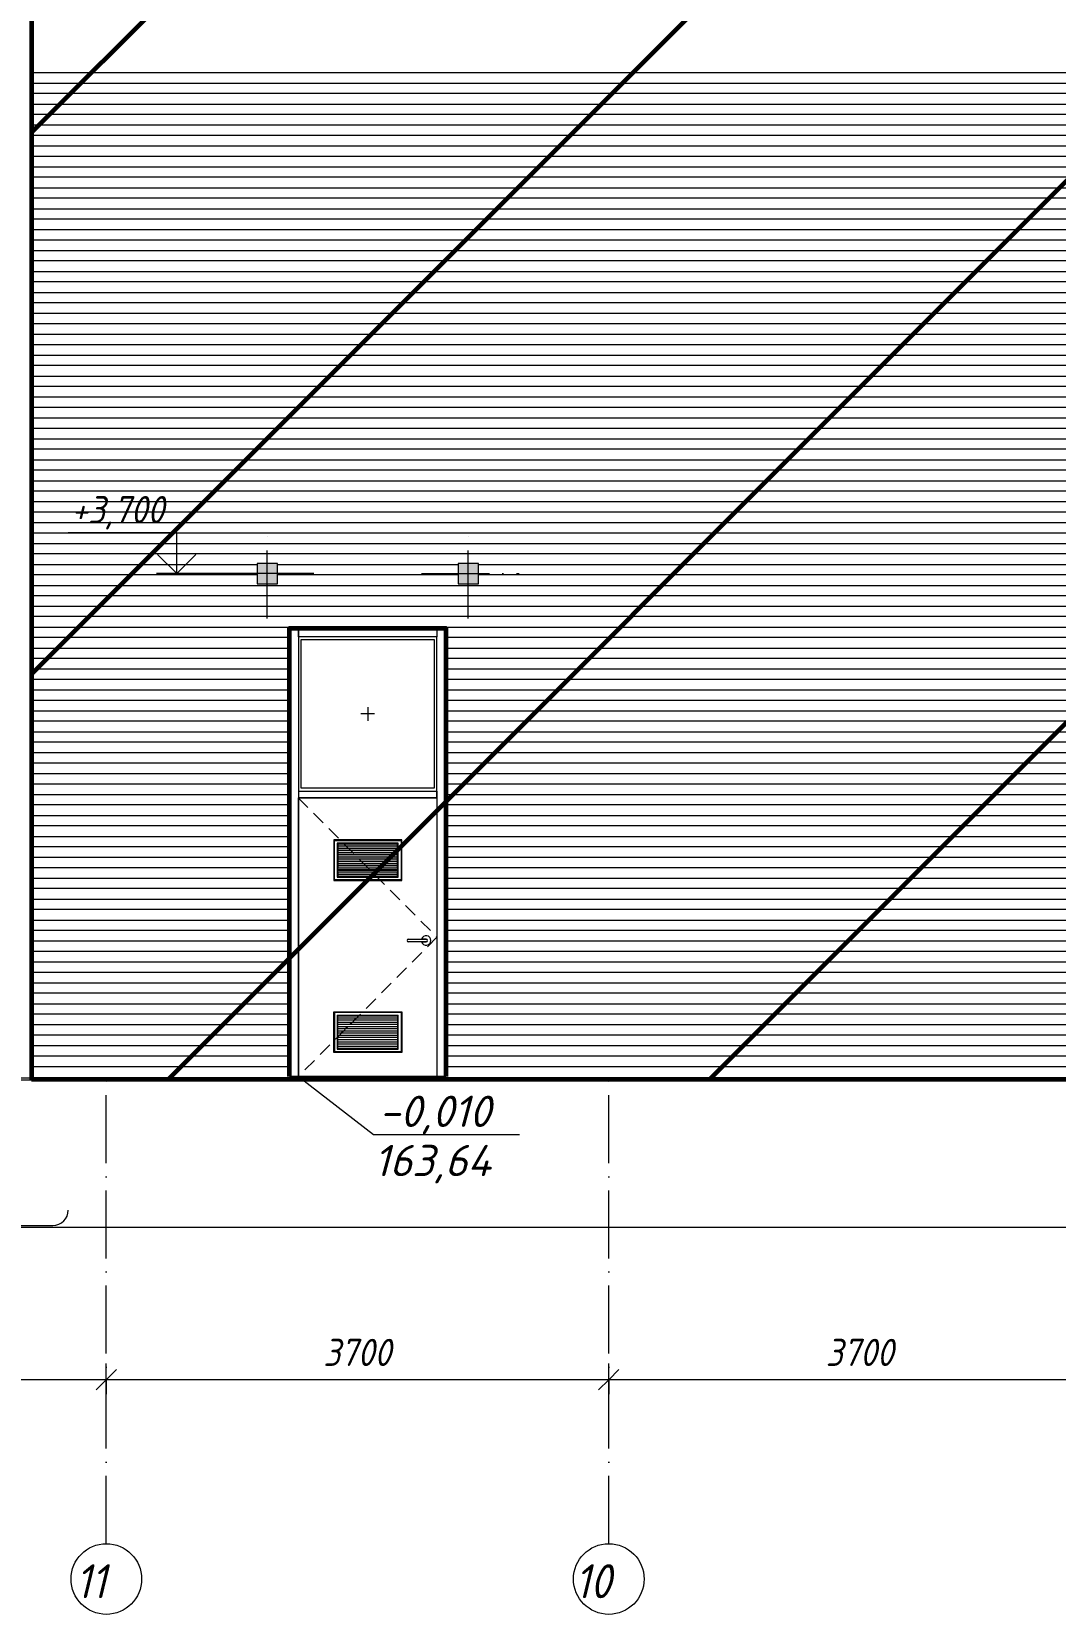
# Model space of a CAD drawing. Header units: millimetres. Extents: x 3914 to 443608, y -156176 to 78197.
# Drawn here: x 282066 to 289604, y -3960 to 7690 of the extents above; entities that cross this region are included whole.
import ezdxf

# ---------------------------------------------------------------- set-up
doc = ezdxf.new("R2010")
doc.units = ezdxf.units.MM
for name, pattern in [('200_ШТРИХ__ш1_п0_6_', [160, 100, -60]), ('50_200_ШТРИХ_1Т_ш5_п1_п1_', [700, 500, -100, 0, -100]), ('Штрих', [635, 317.5, -317.5])]:
    doc.linetypes.add(name, pattern=pattern)
for name, color, linetype, lineweight in [('0) клиннинг', 90, 'Continuous', 60), ('1) Откосы', 102, 'Continuous', 60), ('A-ANNO-DIMS', 7, 'Continuous', 9), ('A-ANNO-NOTE', 7, 'Continuous', 9), ('A-DETL', 7, 'Continuous', 9), ('A-DETL-2', 7, 'Continuous', 5), ('A-DETL-CNTR', 7, '50_200_ШТРИХ_1Т_ш5_п1_п1_', 9), ('A-DOOR', 7, 'Continuous', 9), ('A-DOOR-1', 7, 'Continuous', 5), ('A-DOOR-2', 7, '200_ШТРИХ__ш1_п0_6_', 5), ('A-DOOR-FRAM', 7, 'Continuous', 5), ('A-DOOR-HDLN', 7, 'Штрих', 5), ('A-GLAZ-1', 7, 'Continuous', 5), ('A-WALL', 7, 'Continuous', 5), ('G-ANNO-DIMS', 7, 'Continuous', 9), ('G-ANNO-DIMS-1', 7, 'Continuous', 20), ('I-WALL', 7, 'Continuous', 5), ('Оси', 7, 'Continuous', 9), ('Оси-1', 7, '50_200_ШТРИХ_1Т_ш5_п1_п1_', 9)]:
    doc.layers.add(name, color=color, linetype=linetype, lineweight=lineweight)
doc.layers.add('A-DETL-GENF-7', color=7, linetype='Continuous', lineweight=9, true_color=0xffffff)
doc.layers.add('A-DOOR-GLAZ', color=7, linetype='Continuous', lineweight=5, true_color=0x8080ff)
doc.styles.add('ISOCPEUR_I_1', font='isocpeui.ttf', dxfattribs={"height": 230})
doc.styles.add('ISOCPEUR_I_2', font='isocpeui.ttf', dxfattribs={"width": 0.9, "height": 250})
doc.styles.add('ISOCPEUR_I_3', font='isocpeui.ttf', dxfattribs={"width": 0.9, "height": 200})

msp = doc.modelspace()

# ---------------------------------------------------------------- hatches: boundary and pattern name
at = {"layer": '0) клиннинг'}
h = msp.add_hatch(dxfattribs=at)
h.set_pattern_fill('ANSI31', color=256, scale=888)
h.paths.add_polyline_path([(312065.9, 10529.7), (282065.4, 10529.7), (282065.4, -20), (312065.9, -20)])
at = {"layer": 'A-DETL-GENF-7'}
for points in [[(283725.9, 3625), (283875.9, 3625), (283875.9, 3775), (283725.9, 3775), (283725.9, 3691)], [(285355.9, 3625), (285355.9, 3775), (285205.9, 3775), (285205.9, 3625)]]:
    msp.add_hatch(color=256, dxfattribs=at).paths.add_polyline_path(points, flags=0)
h = msp.add_hatch(color=256, dxfattribs=at)
h.paths.add_polyline_path([(284785.9, 1441.6), (284790.9, 1441.6), (284790.9, 1741.6), (284290.9, 1741.6), (284290.9, 1441.6), (284771.4, 1441.6)], flags=0)
h.paths.add_polyline_path([(284585.9, 1446.6), (284295.9, 1446.6), (284295.9, 1736.6), (284785.9, 1736.6), (284785.9, 1446.6), (284760.9, 1446.6)], flags=0)
h.paths.add_polyline_path([(284315.9, 1466.6), (284765.9, 1466.6), (284765.9, 1716.6), (284315.9, 1716.6), (284315.9, 1471.6)], flags=0)
h.paths.add_polyline_path([(284320.9, 1471.6), (284320.9, 1711.6), (284760.9, 1711.6), (284760.7, 1471.6), (284520.9, 1471.6)], flags=0)
h = msp.add_hatch(color=256, dxfattribs=at)
h.paths.add_polyline_path([(284320.9, 1471.6), (284760.9, 1471.6), (284760.9, 1485.7), (284320.9, 1485.7)], flags=0)
h.paths.add_polyline_path([(284536.5, 1487.2), (284760.9, 1487.2), (284760.9, 1503.7), (284320.9, 1503.7), (284320.9, 1487.2), (284336.5, 1487.2)], flags=0)
h.paths.add_polyline_path([(284567.1, 1517.8), (284760.9, 1517.8), (284760.9, 1519.2), (284320.9, 1519.2), (284320.9, 1517.8), (284514.8, 1517.8)], flags=0)
h.paths.add_polyline_path([(284585, 1535.7), (284760.9, 1535.7), (284760.9, 1550.1), (284320.9, 1550.1), (284320.9, 1535.7), (284496.8, 1535.7)], flags=0)
h.paths.add_polyline_path([(284320.9, 1551.3), (284760.9, 1551.3), (284760.9, 1565.4), (284320.9, 1565.4)], flags=0)
h.paths.add_polyline_path([(284617.1, 1567.8), (284760.9, 1567.8), (284760.9, 1582), (284320.9, 1582), (284320.9, 1567.8), (284464.7, 1567.8)], flags=0)
h.paths.add_polyline_path([(284432.7, 1583.3), (284760.9, 1583.3), (284760.9, 1597.5), (284320.9, 1597.5), (284320.9, 1583.3)], flags=0)
h.paths.add_polyline_path([(284320.9, 1599.9), (284760.9, 1599.9), (284760.9, 1614), (284320.9, 1614)], flags=0)
h.paths.add_polyline_path([(284664.7, 1615.4), (284760.9, 1615.4), (284760.9, 1629.5), (284320.9, 1629.5), (284320.9, 1615.4), (284464.7, 1615.4)], flags=0)
h.paths.add_polyline_path([(284760.9, 1631.9), (284760.9, 1631.9), (284760.9, 1646.1), (284320.9, 1646.1), (284320.9, 1631.9), (284681.2, 1631.9)], flags=0)
h.paths.add_polyline_path([(284760.9, 1647.4), (284760.9, 1661.5), (284320.9, 1661.5), (284320.9, 1647.4), (284760.9, 1647.4)], flags=0)
h.paths.add_polyline_path([(284320.9, 1663.9), (284760.9, 1663.9), (284760.9, 1678.1), (284320.9, 1678.1)], flags=0)
h.paths.add_polyline_path([(284528.8, 1679.4), (284760.9, 1679.4), (284760.9, 1693.6), (284320.9, 1693.6), (284320.9, 1679.4), (284353.1, 1679.4)], flags=0)
h.paths.add_polyline_path([(284320.9, 1695.9), (284760.9, 1695.9), (284760.9, 1710.1), (284320.9, 1710.1)], flags=0)

# ---------------------------------------------------------------- linework, layer by layer
at = {"layer": '0) клиннинг'}
msp.add_lwpolyline([(282065.4, -20), (312065.9, -20), (312065.9, 10529.7), (282065.4, 10529.7)], close=True, dxfattribs=at)
at = {"layer": '1) Откосы'}
msp.add_lwpolyline([(283965.9, 0), (283965.9, 3300), (285115.9, 3300), (285115.9, 0)], dxfattribs=at)
at = {"layer": 'A-ANNO-DIMS'}
for p, q in [((315935.9, -1112.5), (190795.9, -1112.5)), ((282615.9, -2339.3), (282615.9, -2113.2)), ((282615.9, -2339.3), (282615.9, -2113.2)), ((286315.9, -2339.3), (286315.9, -2113.2)), ((286315.9, -2339.3), (286315.9, -2113.2)), ((282615.9, -2233.2), (277615.9, -2233.2)), ((286315.9, -2233.2), (282615.9, -2233.2)), ((282615.9, -2233.2), (282615.9, -2339.3)), ((282615.9, -2233.2), (282615.9, -2339.3)), ((290015.9, -2233.2), (286315.9, -2233.2)), ((286315.9, -2233.2), (286315.9, -2339.3)), ((286315.9, -2233.2), (286315.9, -2339.3))]:
    msp.add_line(p, q, dxfattribs=at)
at = {"layer": 'A-ANNO-DIMS', "lineweight": 20}
for p, q in [((282615.9, -2233.2), (282690.9, -2158.2)), ((282615.9, -2233.2), (282690.9, -2158.2)), ((286315.9, -2233.2), (286390.9, -2158.2)), ((286315.9, -2233.2), (286390.9, -2158.2)), ((282615.9, -2233.2), (282540.9, -2308.2)), ((282615.9, -2233.2), (282540.9, -2308.2)), ((286315.9, -2233.2), (286240.9, -2308.2)), ((286315.9, -2233.2), (286240.9, -2308.2))]:
    msp.add_line(p, q, dxfattribs=at)
at = {"layer": 'A-ANNO-NOTE'}
for p, q in [((284040.2, -9.3), (284583.9, -428.1)), ((285658.7, -431.2), (284583.9, -431.2))]:
    msp.add_line(p, q, dxfattribs=at)
at = {"layer": 'A-DETL'}
for p, q in [((284790.9, 1741.6), (284290.9, 1741.6)), ((284290.9, 1741.6), (284290.9, 1441.6)), ((284295.9, 1446.6), (284295.9, 1736.6)), ((284295.9, 1736.6), (284785.9, 1736.6)), ((284765.9, 1716.6), (284315.9, 1716.6)), ((284315.9, 1716.6), (284315.9, 1466.6)), ((284320.9, 1711.6), (284760.9, 1711.6)), ((284320.9, 1471.6), (284320.9, 1711.6)), ((284760.9, 1711.6), (284760.9, 1471.6)), ((284765.9, 1466.6), (284765.9, 1716.6)), ((284785.9, 1736.6), (284785.9, 1446.6)), ((284790.9, 1441.6), (284790.9, 1741.6)), ((284290.9, 1441.6), (284790.9, 1441.6)), ((284785.9, 1446.6), (284295.9, 1446.6)), ((284315.9, 1466.6), (284765.9, 1466.6)), ((284760.9, 1471.6), (284320.9, 1471.6))]:
    msp.add_line(p, q, dxfattribs=at)
at = {"layer": 'A-DETL-2'}
for p, q in [((283875.9, 3775), (283725.9, 3775)), ((283725.9, 3775), (283725.9, 3625)), ((283875.9, 3625), (283875.9, 3775)), ((285205.9, 3775), (285205.9, 3625)), ((285355.9, 3775), (285205.9, 3775)), ((285355.9, 3625), (285355.9, 3775)), ((283725.9, 3625), (283875.9, 3625)), ((285205.9, 3625), (285355.9, 3625)), ((284760.9, 1710.1), (284320.9, 1710.1)), ((284320.9, 1710.1), (284320.9, 1695.9)), ((284320.9, 1695.9), (284760.9, 1695.9)), ((284760.9, 1693.6), (284320.9, 1693.6)), ((284320.9, 1693.6), (284320.9, 1679.4)), ((284320.9, 1679.4), (284760.9, 1679.4)), ((284760.9, 1678.1), (284320.9, 1678.1)), ((284320.9, 1678.1), (284320.9, 1663.9)), ((284320.9, 1663.9), (284760.9, 1663.9)), ((284760.9, 1661.5), (284320.9, 1661.5)), ((284320.9, 1661.5), (284320.9, 1647.4)), ((284320.9, 1647.4), (284760.9, 1647.4)), ((284760.9, 1646.1), (284320.9, 1646.1)), ((284320.9, 1646.1), (284320.9, 1631.9)), ((284320.9, 1631.9), (284760.9, 1631.9)), ((284760.9, 1695.9), (284760.9, 1710.1)), ((284760.9, 1679.4), (284760.9, 1693.6)), ((284760.9, 1663.9), (284760.9, 1678.1)), ((284760.9, 1647.4), (284760.9, 1661.5)), ((284760.9, 1631.9), (284760.9, 1646.1)), ((284760.9, 1629.5), (284320.9, 1629.5)), ((284320.9, 1629.5), (284320.9, 1615.4)), ((284320.9, 1615.4), (284760.9, 1615.4)), ((284760.9, 1614), (284320.9, 1614)), ((284320.9, 1614), (284320.9, 1599.9)), ((284320.9, 1599.9), (284760.9, 1599.9)), ((284760.9, 1597.5), (284320.9, 1597.5)), ((284320.9, 1597.5), (284320.9, 1583.3)), ((284320.9, 1583.3), (284760.9, 1583.3)), ((284760.9, 1582), (284320.9, 1582)), ((284320.9, 1582), (284320.9, 1567.8)), ((284320.9, 1567.8), (284760.9, 1567.8)), ((284760.9, 1565.4), (284320.9, 1565.4)), ((284320.9, 1565.4), (284320.9, 1551.3)), ((284320.9, 1551.3), (284760.9, 1551.3)), ((284760.9, 1550.1), (284320.9, 1550.1)), ((284320.9, 1550.1), (284320.9, 1535.7)), ((284320.9, 1535.7), (284760.9, 1535.7)), ((284760.9, 1519.2), (284320.9, 1519.2)), ((284320.9, 1519.2), (284320.9, 1517.8)), ((284320.9, 1517.8), (284760.9, 1517.8)), ((284760.9, 1615.4), (284760.9, 1629.5)), ((284760.9, 1599.9), (284760.9, 1614)), ((284760.9, 1583.3), (284760.9, 1597.5)), ((284760.9, 1567.8), (284760.9, 1582)), ((284760.9, 1551.3), (284760.9, 1565.4)), ((284760.9, 1535.7), (284760.9, 1550.1)), ((284760.9, 1517.8), (284760.9, 1519.2)), ((284760.9, 1503.7), (284320.9, 1503.7)), ((284320.9, 1503.7), (284320.9, 1487.2)), ((284320.9, 1487.2), (284760.9, 1487.2)), ((284760.9, 1485.7), (284320.9, 1485.7)), ((284320.9, 1485.7), (284320.9, 1471.6)), ((284320.9, 1471.6), (284760.9, 1471.6)), ((284760.9, 1487.2), (284760.9, 1503.7)), ((284760.9, 1471.6), (284760.9, 1485.7)), ((302545.6, -27.8), (274015.9, -27.8)), ((273015.9, -1097.6), (282222.5, -1097.6))]:
    msp.add_line(p, q, dxfattribs=at)
msp.add_arc((282222.5, -984.5), 113.1, 270, 360, dxfattribs=at)
at = {"layer": 'A-DETL-CNTR'}
for p, q in [((283800.9, 3370), (283800.9, 4010)), ((285280.9, 3370), (285280.9, 4010)), ((284145.1, 3700), (283425.1, 3700)), ((284936.8, 3700), (285656.8, 3700))]:
    msp.add_line(p, q, dxfattribs=at)
at = {"layer": 'A-DOOR'}
for p, q in [((284030.9, 3235), (284030.9, 2100)), ((285050.9, 3235), (284030.9, 3235)), ((284050.9, 3215), (285030.9, 3215)), ((284050.9, 2120), (284050.9, 3215)), ((285030.9, 3215), (285030.9, 2120)), ((285050.9, 2100), (285050.9, 3235)), ((284030.9, 2100), (285050.9, 2100)), ((285030.9, 2120), (284050.9, 2120)), ((284840.9, 1010), (284970.9, 1010)), ((284970.9, 990), (284840.9, 990)), ((284970.9, 1010), (284937.4, 1010)), ((284937.4, 990), (284970.9, 990)), ((284320.9, 445), (284760.9, 445)), ((284320.9, 205), (284320.9, 445)), ((284320.9, 430.9), (284760.9, 430.9)), ((284760.9, 429.4), (284320.9, 429.4)), ((284760.9, 412.9), (284320.9, 412.9)), ((284320.9, 398.8), (284760.9, 398.8)), ((284760.9, 397.4), (284320.9, 397.4)), ((284760.9, 380.9), (284320.9, 380.9)), ((284320.9, 366.7), (284760.9, 366.7)), ((284760.9, 365.3), (284320.9, 365.3)), ((284760.9, 445), (284760.9, 205)), ((284760.9, 348.8), (284320.9, 348.8)), ((284320.9, 334.7), (284760.9, 334.7)), ((284760.9, 333.3), (284320.9, 333.3)), ((284760.9, 316.7), (284320.9, 316.7)), ((284320.9, 302.6), (284760.9, 302.6)), ((284760.9, 301.2), (284320.9, 301.2)), ((284760.9, 284.7), (284320.9, 284.7)), ((284320.9, 270.5), (284760.9, 270.5)), ((284760.9, 269.1), (284320.9, 269.1)), ((284760.9, 252.6), (284320.9, 252.6)), ((284320.9, 238.5), (284760.9, 238.5)), ((284760.9, 237.1), (284320.9, 237.1)), ((284760.9, 220.6), (284320.9, 220.6)), ((284320.9, 206.4), (284760.9, 206.4)), ((284760.9, 205), (284320.9, 205))]:
    msp.add_line(p, q, dxfattribs=at)
for centre, radius, start, end in [((284840.9, 1000), 10, 90, 270), ((284970.9, 1000), 35, 0, 163.39845), ((284970.9, 1000), 35, 196.60155, 0), ((284970.9, 1000), 10, 270, 90), ((284970.9, 1000), 10, 270, 90)]:
    msp.add_arc(centre, radius, start, end, dxfattribs=at)
at = {"layer": 'A-DOOR-1'}
for p, q in [((285050.9, 2050), (284030.9, 2050)), ((284030.9, 0), (284030.9, 2050)), ((285050.9, 2050), (285050.9, 0)), ((284785.9, 470), (284295.9, 470)), ((284295.9, 470), (284295.9, 180)), ((284785.9, 470), (284785.9, 180)), ((284315.9, 450), (284315.9, 200)), ((284315.9, 450), (284765.9, 450)), ((284394.5, 365.3), (284378, 348.8)), ((284426.4, 397.4), (284409.9, 380.9)), ((284458.3, 429.4), (284441.8, 412.9)), ((284765.9, 200), (284765.9, 450)), ((284330.6, 301.2), (284320.9, 291.4)), ((284362.5, 333.3), (284346.1, 316.7)), ((284785.9, 180), (284295.9, 180)), ((284315.9, 200), (284765.9, 200))]:
    msp.add_line(p, q, dxfattribs=at)
at = {"layer": 'A-DOOR-2'}
for p, q in [((284029.5, 2050), (285050.9, 1025)), ((285050.9, 1025), (284030.9, 0))]:
    msp.add_line(p, q, dxfattribs=at)
at = {"layer": 'A-DOOR-FRAM'}
for p, q in [((284030.9, 3300), (284030.9, 3235)), ((284030.9, 3235), (284030.9, 3300)), ((285050.9, 3300), (285050.9, 3235)), ((285050.9, 3300), (285050.9, 3235)), ((284030.9, 2100), (284030.9, 0)), ((284030.9, 2100), (284030.9, 2050)), ((285050.9, 2100), (285050.9, 0)), ((285050.9, 2050), (285050.9, 2100)), ((284030.9, 2050), (285050.9, 2050))]:
    msp.add_line(p, q, dxfattribs=at)
at = {"layer": 'A-DOOR-GLAZ'}
for p, q in [((284290.9, 175), (284290.9, 475)), ((284290.9, 475), (284790.9, 475)), ((284790.9, 475), (284790.9, 175)), ((284790.9, 175), (284290.9, 175))]:
    msp.add_line(p, q, dxfattribs=at)
at = {"layer": 'A-DOOR-HDLN'}
for p, q in [((285115.9, 3300), (283965.9, 3300)), ((283965.9, 3229.8), (283965.9, 3300)), ((285115.9, 3300), (283965.9, 3300)), ((283965.9, 3229.8), (283965.9, 3300)), ((285115.9, 3229.8), (285115.9, 3300)), ((285115.9, 3229.8), (285115.9, 3300)), ((283965.9, 3075.5), (283965.9, 3152.5)), ((283965.9, 3075.5), (283965.9, 3152.5)), ((285115.9, 3075.5), (285115.9, 3152.5)), ((285115.9, 3075.5), (285115.9, 3152.5)), ((283965.9, 2921.5), (283965.9, 2998.5)), ((283965.9, 2921.5), (283965.9, 2998.5)), ((285115.9, 2921.5), (285115.9, 2998.5)), ((285115.9, 2921.5), (285115.9, 2998.5)), ((283965.9, 2767.5), (283965.9, 2844.5)), ((283965.9, 2767.5), (283965.9, 2844.5)), ((285115.9, 2767.5), (285115.9, 2844.5)), ((285115.9, 2767.5), (285115.9, 2844.5)), ((283965.9, 2613.5), (283965.9, 2690.5)), ((283965.9, 2613.5), (283965.9, 2690.5)), ((285115.9, 2613.5), (285115.9, 2690.5)), ((285115.9, 2613.5), (285115.9, 2690.5)), ((283965.9, 2459.5), (283965.9, 2536.5)), ((283965.9, 2459.5), (283965.9, 2536.5)), ((285115.9, 2459.5), (285115.9, 2536.5)), ((285115.9, 2459.5), (285115.9, 2536.5)), ((283965.9, 2305.5), (283965.9, 2382.5)), ((283965.9, 2305.5), (283965.9, 2382.5)), ((285115.9, 2305.5), (285115.9, 2382.5)), ((285115.9, 2305.5), (285115.9, 2382.5)), ((283965.9, 2151.5), (283965.9, 2228.5)), ((283965.9, 2151.5), (283965.9, 2228.5)), ((285115.9, 2151.5), (285115.9, 2228.5)), ((285115.9, 2151.5), (285115.9, 2228.5)), ((283965.9, 1997.5), (283965.9, 2074.5)), ((283965.9, 1997.5), (283965.9, 2074.5)), ((285115.9, 1997.5), (285115.9, 2074.5)), ((285115.9, 1997.5), (285115.9, 2074.5)), ((283965.9, 1843.5), (283965.9, 1920.5)), ((283965.9, 1843.5), (283965.9, 1920.5)), ((285115.9, 1843.5), (285115.9, 1920.5)), ((285115.9, 1843.5), (285115.9, 1920.5)), ((283965.9, 1689.5), (283965.9, 1766.5)), ((283965.9, 1689.5), (283965.9, 1766.5)), ((285115.9, 1689.5), (285115.9, 1766.5)), ((285115.9, 1689.5), (285115.9, 1766.5)), ((283965.9, 1535.5), (283965.9, 1612.5)), ((283965.9, 1535.5), (283965.9, 1612.5)), ((285115.9, 1535.5), (285115.9, 1612.5)), ((285115.9, 1535.5), (285115.9, 1612.5)), ((283965.9, 1381.5), (283965.9, 1458.5)), ((283965.9, 1381.5), (283965.9, 1458.5)), ((285115.9, 1381.5), (285115.9, 1458.5)), ((285115.9, 1381.5), (285115.9, 1458.5)), ((283965.9, 1227.5), (283965.9, 1304.5)), ((283965.9, 1227.5), (283965.9, 1304.5)), ((285115.9, 1227.5), (285115.9, 1304.5)), ((285115.9, 1227.5), (285115.9, 1304.5)), ((283965.9, 1073.5), (283965.9, 1150.5)), ((283965.9, 1073.5), (283965.9, 1150.5)), ((285115.9, 1073.5), (285115.9, 1150.5)), ((285115.9, 1073.5), (285115.9, 1150.5)), ((283965.9, 919.5), (283965.9, 996.5)), ((283965.9, 919.5), (283965.9, 996.5)), ((285115.9, 919.5), (285115.9, 996.5)), ((285115.9, 919.5), (285115.9, 996.5)), ((283965.9, 765.5), (283965.9, 842.5)), ((283965.9, 765.5), (283965.9, 842.5)), ((285115.9, 765.5), (285115.9, 842.5)), ((285115.9, 765.5), (285115.9, 842.5)), ((283965.9, 611.5), (283965.9, 688.5)), ((283965.9, 611.5), (283965.9, 688.5)), ((285115.9, 611.5), (285115.9, 688.5)), ((285115.9, 611.5), (285115.9, 688.5)), ((283965.9, 457.5), (283965.9, 534.5)), ((283965.9, 457.5), (283965.9, 534.5)), ((285115.9, 457.5), (285115.9, 534.5)), ((285115.9, 457.5), (285115.9, 534.5)), ((283965.9, 303.5), (283965.9, 380.5)), ((283965.9, 303.5), (283965.9, 380.5)), ((285115.9, 303.5), (285115.9, 380.5)), ((285115.9, 303.5), (285115.9, 380.5)), ((283965.9, 149.5), (283965.9, 226.5)), ((283965.9, 149.5), (283965.9, 226.5)), ((285115.9, 149.5), (285115.9, 226.5)), ((285115.9, 149.5), (285115.9, 226.5)), ((283965.9, 0), (283965.9, 72.5)), ((283965.9, 0), (283965.9, 72.5)), ((285115.9, 0), (285115.9, 72.5)), ((285115.9, 0), (285115.9, 72.5))]:
    msp.add_line(p, q, dxfattribs=at)
at = {"layer": 'A-GLAZ-1'}
for p, q in [((284540.9, 2717.5), (284540.9, 2617.5)), ((284590.9, 2667.5), (284490.9, 2667.5))]:
    msp.add_line(p, q, dxfattribs=at)
at = {"layer": 'A-WALL'}
for p, q in [((283965.9, 3229.8), (283965.9, 3300)), ((283965.9, 3300), (285115.9, 3300)), ((285115.9, 3300), (285115.9, 3229.8)), ((283965.9, 3075.5), (283965.9, 3152.5)), ((285115.9, 3152.5), (285115.9, 3075.5)), ((283965.9, 2921.5), (283965.9, 2998.5)), ((285115.9, 2998.5), (285115.9, 2921.5)), ((283965.9, 2767.5), (283965.9, 2844.5)), ((285115.9, 2844.5), (285115.9, 2767.5)), ((283965.9, 2613.5), (283965.9, 2690.5)), ((285115.9, 2690.5), (285115.9, 2613.5)), ((283965.9, 2459.5), (283965.9, 2536.5)), ((285115.9, 2536.5), (285115.9, 2459.5)), ((283965.9, 2305.5), (283965.9, 2382.5)), ((285115.9, 2382.5), (285115.9, 2305.5)), ((283965.9, 2151.5), (283965.9, 2228.5)), ((285115.9, 2228.5), (285115.9, 2151.5)), ((283965.9, 1997.5), (283965.9, 2074.5)), ((285115.9, 2074.5), (285115.9, 1997.5)), ((283965.9, 1843.5), (283965.9, 1920.5)), ((285115.9, 1920.5), (285115.9, 1843.5)), ((283965.9, 1689.5), (283965.9, 1766.5)), ((285115.9, 1766.5), (285115.9, 1689.5)), ((283965.9, 1535.5), (283965.9, 1612.5)), ((285115.9, 1612.5), (285115.9, 1535.5)), ((283965.9, 1381.5), (283965.9, 1458.5)), ((285115.9, 1458.5), (285115.9, 1381.5)), ((283965.9, 1227.5), (283965.9, 1304.5)), ((285115.9, 1304.5), (285115.9, 1227.5)), ((283965.9, 1073.5), (283965.9, 1150.5)), ((285115.9, 1150.5), (285115.9, 1073.5)), ((283965.9, 919.5), (283965.9, 996.5)), ((285115.9, 996.5), (285115.9, 919.5)), ((283965.9, 765.5), (283965.9, 842.5)), ((285115.9, 842.5), (285115.9, 765.5)), ((283965.9, 611.5), (283965.9, 688.5)), ((285115.9, 688.5), (285115.9, 611.5)), ((283965.9, 457.5), (283965.9, 534.5)), ((285115.9, 534.5), (285115.9, 457.5)), ((283965.9, 303.5), (283965.9, 380.5)), ((285115.9, 380.5), (285115.9, 303.5)), ((283965.9, 149.5), (283965.9, 226.5)), ((285115.9, 226.5), (285115.9, 149.5)), ((283965.9, 0), (283965.9, 72.5)), ((285115.9, 0), (283965.9, 0)), ((285115.9, 72.5), (285115.9, 0)), ((274015.9, -10), (302465.7, -10)), ((282315.4, -20), (282065.4, -20)), ((282214.3, -20), (282214.3, -27.8)), ((282315.4, -10), (282315.4, -20))]:
    msp.add_line(p, q, dxfattribs=at)
at = {"layer": 'G-ANNO-DIMS', "extrusion": (0, 0, -1)}
for p, q in [((283134, 4000), (282334, 4000)), ((283134, 3700), (283134, 4000)), ((283285.6, 3700), (282985.6, 3700))]:
    msp.add_line(p, q, dxfattribs=at)
at = {"layer": 'G-ANNO-DIMS'}
msp.add_line((283818.6, 3700), (283134, 3700), dxfattribs=at)
at = {"layer": 'G-ANNO-DIMS-1', "extrusion": (0, 0, -1)}
for q in [(282992.6, 3841.4), (283275.4, 3841.4)]:
    msp.add_line((283134, 3700), q, dxfattribs=at)
at = {"layer": 'I-WALL'}
for p, q in [((296315.7, 7387.5), (282065.9, 7387.5)), ((282065.9, 7387.5), (282065.9, 7310.5)), ((282065.9, 7310.5), (296315.7, 7310.5)), ((296315.7, 7233.5), (282065.9, 7233.5)), ((282065.9, 7233.5), (282065.9, 7156.5)), ((282065.9, 7156.5), (296315.7, 7156.5)), ((296315.7, 7079.5), (282065.9, 7079.5)), ((282065.9, 7079.5), (282065.9, 7002.5)), ((282065.9, 7002.5), (296315.7, 7002.5)), ((296315.7, 6925.5), (282065.9, 6925.5)), ((282065.9, 6925.5), (282065.9, 6848.5)), ((282065.9, 6848.5), (296315.7, 6848.5)), ((296315.7, 6771.5), (282065.9, 6771.5)), ((282065.9, 6771.5), (282065.9, 6694.5)), ((282065.9, 6694.5), (296315.7, 6694.5)), ((296315.7, 6617.5), (282065.9, 6617.5)), ((282065.9, 6617.5), (282065.9, 6540.5)), ((282065.9, 6540.5), (296315.7, 6540.5)), ((296315.7, 6463.5), (282065.9, 6463.5)), ((282065.9, 6463.5), (282065.9, 6386.5)), ((282065.9, 6386.5), (296315.7, 6386.5)), ((296315.7, 6309.5), (282065.9, 6309.5)), ((282065.9, 6309.5), (282065.9, 6232.5)), ((282065.9, 6232.5), (296315.7, 6232.5)), ((296315.7, 6155.5), (282065.9, 6155.5)), ((282065.9, 6155.5), (282065.9, 6078.5)), ((282065.9, 6078.5), (296315.7, 6078.5)), ((296315.7, 6001.5), (282065.9, 6001.5)), ((282065.9, 6001.5), (282065.9, 5924.5)), ((282065.9, 5924.5), (296315.7, 5924.5)), ((296315.7, 5847.5), (282065.9, 5847.5)), ((282065.9, 5847.5), (282065.9, 5770.5)), ((282065.9, 5770.5), (296315.7, 5770.5)), ((296315.7, 5693.5), (282065.9, 5693.5)), ((282065.9, 5693.5), (282065.9, 5616.5)), ((282065.9, 5616.5), (296315.7, 5616.5)), ((296315.7, 5539.5), (282065.9, 5539.5)), ((282065.9, 5539.5), (282065.9, 5462.5)), ((282065.9, 5462.5), (296315.7, 5462.5)), ((296315.7, 5385.5), (282065.9, 5385.5)), ((282065.9, 5385.5), (282065.9, 5308.5)), ((282065.9, 5308.5), (296315.7, 5308.5)), ((296315.7, 5231.5), (282065.9, 5231.5)), ((282065.9, 5231.5), (282065.9, 5154.5)), ((282065.9, 5154.5), (296315.7, 5154.5)), ((296315.7, 5077.5), (282065.9, 5077.5)), ((282065.9, 5077.5), (282065.9, 5000.5)), ((282065.9, 5000.5), (296315.7, 5000.5)), ((296315.7, 4923.5), (282065.9, 4923.5)), ((282065.9, 4923.5), (282065.9, 4846.5)), ((282065.9, 4846.5), (296315.7, 4846.5)), ((296315.7, 4769.5), (282065.9, 4769.5)), ((282065.9, 4769.5), (282065.9, 4692.5)), ((282065.9, 4692.5), (296315.7, 4692.5)), ((296315.7, 4615.5), (282065.9, 4615.5)), ((282065.9, 4615.5), (282065.9, 4538.5)), ((282065.9, 4538.5), (296315.7, 4538.5)), ((296315.7, 4461.5), (282065.9, 4461.5)), ((282065.9, 4461.5), (282065.9, 4384.5)), ((282065.9, 4384.5), (296315.7, 4384.5)), ((296315.7, 4307.5), (282065.9, 4307.5)), ((282065.9, 4307.5), (282065.9, 4230.5)), ((282065.9, 4230.5), (296315.7, 4230.5)), ((296315.7, 4153), (282065.9, 4153)), ((282065.9, 4153), (282065.9, 4076)), ((282065.9, 4076), (296315.7, 4076)), ((296315.7, 3999), (282065.9, 3999)), ((282065.9, 3999), (282065.9, 3922)), ((282065.9, 3922), (296315.7, 3922)), ((296315.7, 3845), (282065.9, 3845)), ((282065.9, 3845), (282065.9, 3768)), ((282065.9, 3768), (283725.9, 3768)), ((283875.9, 3768), (285205.9, 3768)), ((285355.9, 3768), (293694.5, 3768)), ((283725.9, 3691), (282065.9, 3691)), ((282065.9, 3691), (282065.9, 3614)), ((282065.9, 3614), (296315.7, 3614)), ((285205.9, 3691), (283875.9, 3691)), ((293694.5, 3691), (285355.9, 3691)), ((296315.7, 3537.5), (282065.9, 3537.5)), ((282065.9, 3537.5), (282065.9, 3460.5)), ((282065.9, 3460.5), (296315.7, 3460.5)), ((296315.7, 3383.5), (282065.9, 3383.5)), ((282065.9, 3383.5), (282065.9, 3306.5)), ((282065.9, 3306.5), (296315.7, 3306.5)), ((283965.9, 3229.8), (282065.9, 3229.8)), ((282065.9, 3229.8), (282065.9, 3152.5)), ((282065.9, 3152.5), (283965.9, 3152.5)), ((283965.9, 3152.5), (283965.9, 3229.8)), ((294015.9, 3229.8), (285115.9, 3229.8)), ((285115.9, 3229.8), (285115.9, 3152.5)), ((285115.9, 3152.5), (294015.9, 3152.5)), ((283965.9, 3075.5), (282065.9, 3075.5)), ((282065.9, 3075.5), (282065.9, 2998.5)), ((283965.9, 2998.5), (283965.9, 3075.5)), ((294015.9, 3075.5), (285115.9, 3075.5)), ((285115.9, 3075.5), (285115.9, 2998.5)), ((282065.9, 2998.5), (283965.9, 2998.5)), ((283965.9, 2921.5), (282065.9, 2921.5)), ((282065.9, 2921.5), (282065.9, 2844.5)), ((283965.9, 2844.5), (283965.9, 2921.5)), ((285115.9, 2998.5), (294015.9, 2998.5)), ((294015.9, 2921.5), (285115.9, 2921.5)), ((285115.9, 2921.5), (285115.9, 2844.5)), ((282065.9, 2844.5), (283965.9, 2844.5)), ((285115.9, 2844.5), (294015.9, 2844.5)), ((283965.9, 2767.5), (282065.9, 2767.5)), ((282065.9, 2767.5), (282065.9, 2690.5)), ((282065.9, 2690.5), (283965.9, 2690.5)), ((283965.9, 2690.5), (283965.9, 2767.5)), ((294015.9, 2767.5), (285115.9, 2767.5)), ((285115.9, 2767.5), (285115.9, 2690.5)), ((285115.9, 2690.5), (294015.9, 2690.5)), ((283965.9, 2613.5), (282065.9, 2613.5)), ((282065.9, 2613.5), (282065.9, 2536.5)), ((283965.9, 2536.5), (283965.9, 2613.5)), ((294015.9, 2613.5), (285115.9, 2613.5)), ((285115.9, 2613.5), (285115.9, 2536.5)), ((282065.9, 2536.5), (283965.9, 2536.5)), ((283965.9, 2459.5), (282065.9, 2459.5)), ((282065.9, 2459.5), (282065.9, 2382.5)), ((283965.9, 2382.5), (283965.9, 2459.5)), ((285115.9, 2536.5), (294015.9, 2536.5)), ((294015.9, 2459.5), (285115.9, 2459.5)), ((285115.9, 2459.5), (285115.9, 2382.5)), ((282065.9, 2382.5), (283965.9, 2382.5)), ((285115.9, 2382.5), (294015.9, 2382.5)), ((283965.9, 2305.5), (282065.9, 2305.5)), ((282065.9, 2305.5), (282065.9, 2228.5)), ((282065.9, 2228.5), (283965.9, 2228.5)), ((283965.9, 2228.5), (283965.9, 2305.5)), ((294015.9, 2305.5), (285115.9, 2305.5)), ((285115.9, 2305.5), (285115.9, 2228.5)), ((285115.9, 2228.5), (294015.9, 2228.5)), ((283965.9, 2151.5), (282065.9, 2151.5)), ((282065.9, 2151.5), (282065.9, 2074.5)), ((283965.9, 2074.5), (283965.9, 2151.5)), ((294015.9, 2151.5), (285115.9, 2151.5)), ((285115.9, 2151.5), (285115.9, 2074.5)), ((282065.9, 2074.5), (283965.9, 2074.5)), ((283965.9, 1997.5), (282065.9, 1997.5)), ((282065.9, 1997.5), (282065.9, 1920.5)), ((283965.9, 1920.5), (283965.9, 1997.5)), ((285115.9, 2074.5), (294015.9, 2074.5)), ((294015.9, 1997.5), (285115.9, 1997.5)), ((285115.9, 1997.5), (285115.9, 1920.5)), ((282065.9, 1920.5), (283965.9, 1920.5)), ((285115.9, 1920.5), (294015.9, 1920.5)), ((283965.9, 1843.5), (282065.9, 1843.5)), ((282065.9, 1843.5), (282065.9, 1766.5)), ((282065.9, 1766.5), (283965.9, 1766.5)), ((283965.9, 1766.5), (283965.9, 1843.5)), ((294015.9, 1843.5), (285115.9, 1843.5)), ((285115.9, 1843.5), (285115.9, 1766.5)), ((285115.9, 1766.5), (294015.9, 1766.5)), ((283965.9, 1689.5), (282065.9, 1689.5)), ((282065.9, 1689.5), (282065.9, 1612.5)), ((283965.9, 1612.5), (283965.9, 1689.5)), ((294015.9, 1689.5), (285115.9, 1689.5)), ((285115.9, 1689.5), (285115.9, 1612.5)), ((282065.9, 1612.5), (283965.9, 1612.5)), ((283965.9, 1535.5), (282065.9, 1535.5)), ((282065.9, 1535.5), (282065.9, 1458.5)), ((283965.9, 1458.5), (283965.9, 1535.5)), ((285115.9, 1612.5), (294015.9, 1612.5)), ((294015.9, 1535.5), (285115.9, 1535.5)), ((285115.9, 1535.5), (285115.9, 1458.5)), ((282065.9, 1458.5), (283965.9, 1458.5)), ((285115.9, 1458.5), (294015.9, 1458.5)), ((283965.9, 1381.5), (282065.9, 1381.5)), ((282065.9, 1381.5), (282065.9, 1304.5)), ((282065.9, 1304.5), (283965.9, 1304.5)), ((283965.9, 1304.5), (283965.9, 1381.5)), ((294015.9, 1381.5), (285115.9, 1381.5)), ((285115.9, 1381.5), (285115.9, 1304.5)), ((285115.9, 1304.5), (294015.9, 1304.5)), ((283965.9, 1227.5), (282065.9, 1227.5)), ((282065.9, 1227.5), (282065.9, 1150.5)), ((283965.9, 1150.5), (283965.9, 1227.5)), ((294015.9, 1227.5), (285115.9, 1227.5)), ((285115.9, 1227.5), (285115.9, 1150.5)), ((282065.9, 1150.5), (283965.9, 1150.5)), ((283965.9, 1073.5), (282065.9, 1073.5)), ((282065.9, 1073.5), (282065.9, 996.5)), ((283965.9, 996.5), (283965.9, 1073.5)), ((285115.9, 1150.5), (294015.9, 1150.5)), ((294015.9, 1073.5), (285115.9, 1073.5)), ((285115.9, 1073.5), (285115.9, 996.5)), ((282065.9, 996.5), (283965.9, 996.5)), ((285115.9, 996.5), (294015.9, 996.5)), ((283965.9, 919.5), (282065.9, 919.5)), ((282065.9, 919.5), (282065.9, 842.5)), ((282065.9, 842.5), (283965.9, 842.5)), ((283965.9, 842.5), (283965.9, 919.5)), ((294015.9, 919.5), (285115.9, 919.5)), ((285115.9, 919.5), (285115.9, 842.5)), ((285115.9, 842.5), (294015.9, 842.5)), ((283965.9, 765.5), (282065.9, 765.5)), ((282065.9, 765.5), (282065.9, 688.5)), ((283965.9, 688.5), (283965.9, 765.5)), ((294015.9, 765.5), (285115.9, 765.5)), ((285115.9, 765.5), (285115.9, 688.5)), ((282065.9, 688.5), (283965.9, 688.5)), ((283965.9, 611.5), (282065.9, 611.5)), ((282065.9, 611.5), (282065.9, 534.5)), ((283965.9, 534.5), (283965.9, 611.5)), ((285115.9, 688.5), (294015.9, 688.5)), ((294015.9, 611.5), (285115.9, 611.5)), ((285115.9, 611.5), (285115.9, 534.5)), ((282065.9, 534.5), (283965.9, 534.5)), ((285115.9, 534.5), (294015.9, 534.5)), ((283965.9, 457.5), (282065.9, 457.5)), ((282065.9, 457.5), (282065.9, 380.5)), ((282065.9, 380.5), (283965.9, 380.5)), ((283965.9, 380.5), (283965.9, 457.5)), ((294015.9, 457.5), (285115.9, 457.5)), ((285115.9, 457.5), (285115.9, 380.5)), ((285115.9, 380.5), (294015.9, 380.5)), ((283965.9, 303.5), (282065.9, 303.5)), ((282065.9, 303.5), (282065.9, 226.5)), ((283965.9, 226.5), (283965.9, 303.5)), ((294015.9, 303.5), (285115.9, 303.5)), ((285115.9, 303.5), (285115.9, 226.5)), ((282065.9, 226.5), (283965.9, 226.5)), ((283965.9, 149.5), (282065.9, 149.5)), ((282065.9, 149.5), (282065.9, 72.5)), ((283965.9, 72.5), (283965.9, 149.5)), ((285115.9, 226.5), (294015.9, 226.5)), ((294015.9, 149.5), (285115.9, 149.5)), ((285115.9, 149.5), (285115.9, 72.5)), ((282065.9, 72.5), (283965.9, 72.5)), ((285115.9, 72.5), (294015.9, 72.5))]:
    msp.add_line(p, q, dxfattribs=at)
at = {"layer": 'Оси'}
for centre in [(282615.9, -3700), (286315.9, -3700)]:
    msp.add_circle(centre, 260, dxfattribs=at)
at = {"layer": 'Оси-1'}
for p, q in [((282615.9, -3440), (282615.9, 0)), ((286315.9, -3440), (286315.9, 0))]:
    msp.add_line(p, q, dxfattribs=at)

# ---------------------------------------------------------------- texts
at = {"layer": 'A-ANNO-NOTE', "style": 'ISOCPEUR_I_1'}
for s, p in [('-0,010', (284622.9, -372.5)), ('163,64', (284585.9, -734.6))]:
    msp.add_text(s, height=230, dxfattribs=at).set_placement(p)
at = {"layer": 'G-ANNO-DIMS', "style": 'ISOCPEUR_I_3', "width": 0.9}
msp.add_text('+3,700', height=200, dxfattribs=at).set_placement((282357.5, 4071.3))
at = {"layer": 'Оси', "style": 'ISOCPEUR_I_2', "width": 0.9}
for s, p in [('11', (282390.3, -3841.2)), ('10', (286066.5, -3841.2))]:
    msp.add_text(s, height=250, dxfattribs=at).set_placement(p)

# ---------------------------------------------------------------- next in the draw order: texts
at = {"layer": 'A-ANNO-DIMS', "char_height": 200, "width": 606.782, "attachment_point": 1, "line_spacing_factor": 1.149209, "style": 'ISOCPEUR_I_3', "bg_fill": 3, "box_fill_scale": 1.25, "bg_fill_color": 256, "bg_fill_true_color": 13158600, "bg_fill_transparency": 0}
for insert in [(284213.1, -1931.9), (287913.1, -1931.9)]:
    msp.add_mtext('3700', dxfattribs=dict(at, insert=insert))

doc.saveas('drawing.dxf')
